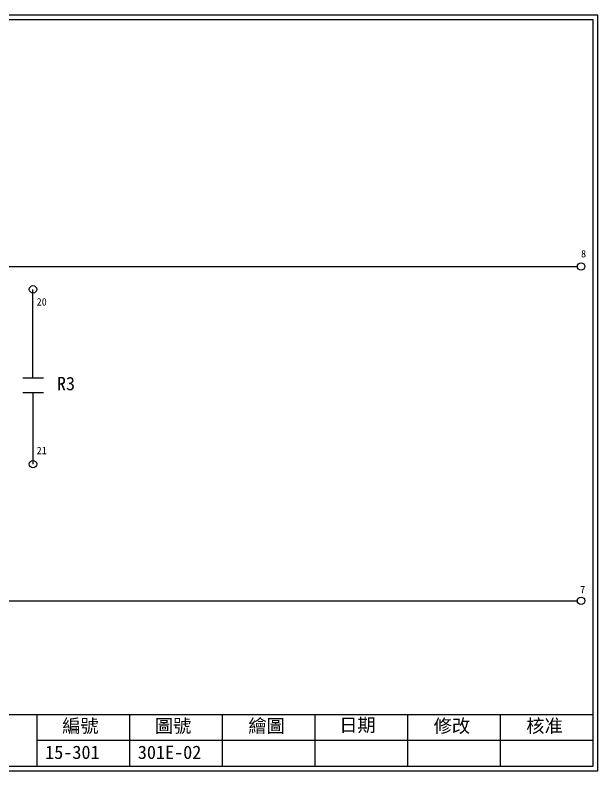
# Model space of a CAD drawing. Extents: x 10 to 297, y 3 to 207.
# Drawn here: x 139.8 to 297, y 3 to 207 of the extents above; entities that cross this region are included whole.
import ezdxf

# ---------------------------------------------------------------- set-up
doc = ezdxf.new("R2010")
doc.units = 0
doc.layers.get('0').update_dxf_attribs({"linetype": 'CONTINUOUS'})
doc.layers.add('圖框層', color=7, linetype='CONTINUOUS')
doc.layers.add('標尺寸層', color=3, linetype='CONTINUOUS')
doc.styles.add('STSL', font='kaiu.ttf')

msp = doc.modelspace()

# ---------------------------------------------------------------- linework, layer by layer
for p, q in [((19.23, 139.12), (291.46, 139.12)), ((144.58, 109.11), (144.58, 132.96)), ((144.58, 105.14), (144.58, 85.8)), ((19.23, 48.91), (291.46, 48.91))]:
    msp.add_line(p, q)
at = {"layer": '圖框層', "color": 7}
for p, q in [((297, 206.97), (10, 206.97)), ((297, 3), (297, 206.97)), ((295.75, 205.72), (11.25, 205.72)), ((295.75, 4.25), (295.75, 205.72)), ((11.25, 18.25), (295.75, 18.25)), ((145.75, 4.25), (145.75, 18.25)), ((170.75, 4.25), (170.75, 18.25)), ((195.75, 4.25), (195.75, 18.25)), ((220.75, 4.25), (220.75, 18.25)), ((245.75, 4.25), (245.75, 18.25)), ((270.75, 4.25), (270.75, 18.25)), ((145.75, 11.25), (295.75, 11.25)), ((11.25, 4.25), (295.75, 4.25)), ((10, 3), (297, 3))]:
    msp.add_line(p, q, dxfattribs=at)
at = {"layer": '標尺寸層', "color": 7}
for p, q in [((141.8, 109.11), (147.37, 109.11)), ((141.8, 105.14), (147.37, 105.14))]:
    msp.add_line(p, q, dxfattribs=at)
for centre in [(292.46, 139.12), (144.58, 132.96), (144.58, 85.8), (292.46, 48.91)]:
    msp.add_circle(centre, 1, dxfattribs=at)

# ---------------------------------------------------------------- texts
at = {"layer": '圖框層', "color": 4, "style": 'STSL'}
for s, height, p in [('8', 2, (292.46, 141.58)), ('20', 2, (145.57, 128.58)), ('R3', 3.6, (151.03, 105.74)), ('21', 2, (145.57, 88.46)), ('7', 2, (292.2, 50.91)), ('編號', 3.6, (152.47, 13.34)), ('圖號', 3.6, (177.47, 13.34)), ('繪圖', 3.6, (202.69, 13.34)), ('日期', 3.6, (227.22, 13.59)), ('修改', 3.6, (252.69, 13.34)), ('核准', 3.6, (277.69, 13.34)), ('15-301', 3.6, (147.86, 6.22)), ('301E-02', 3.6, (172.86, 6.22))]:
    msp.add_text(s, height=height, dxfattribs=at).set_placement(p)

doc.saveas('drawing.dxf')
